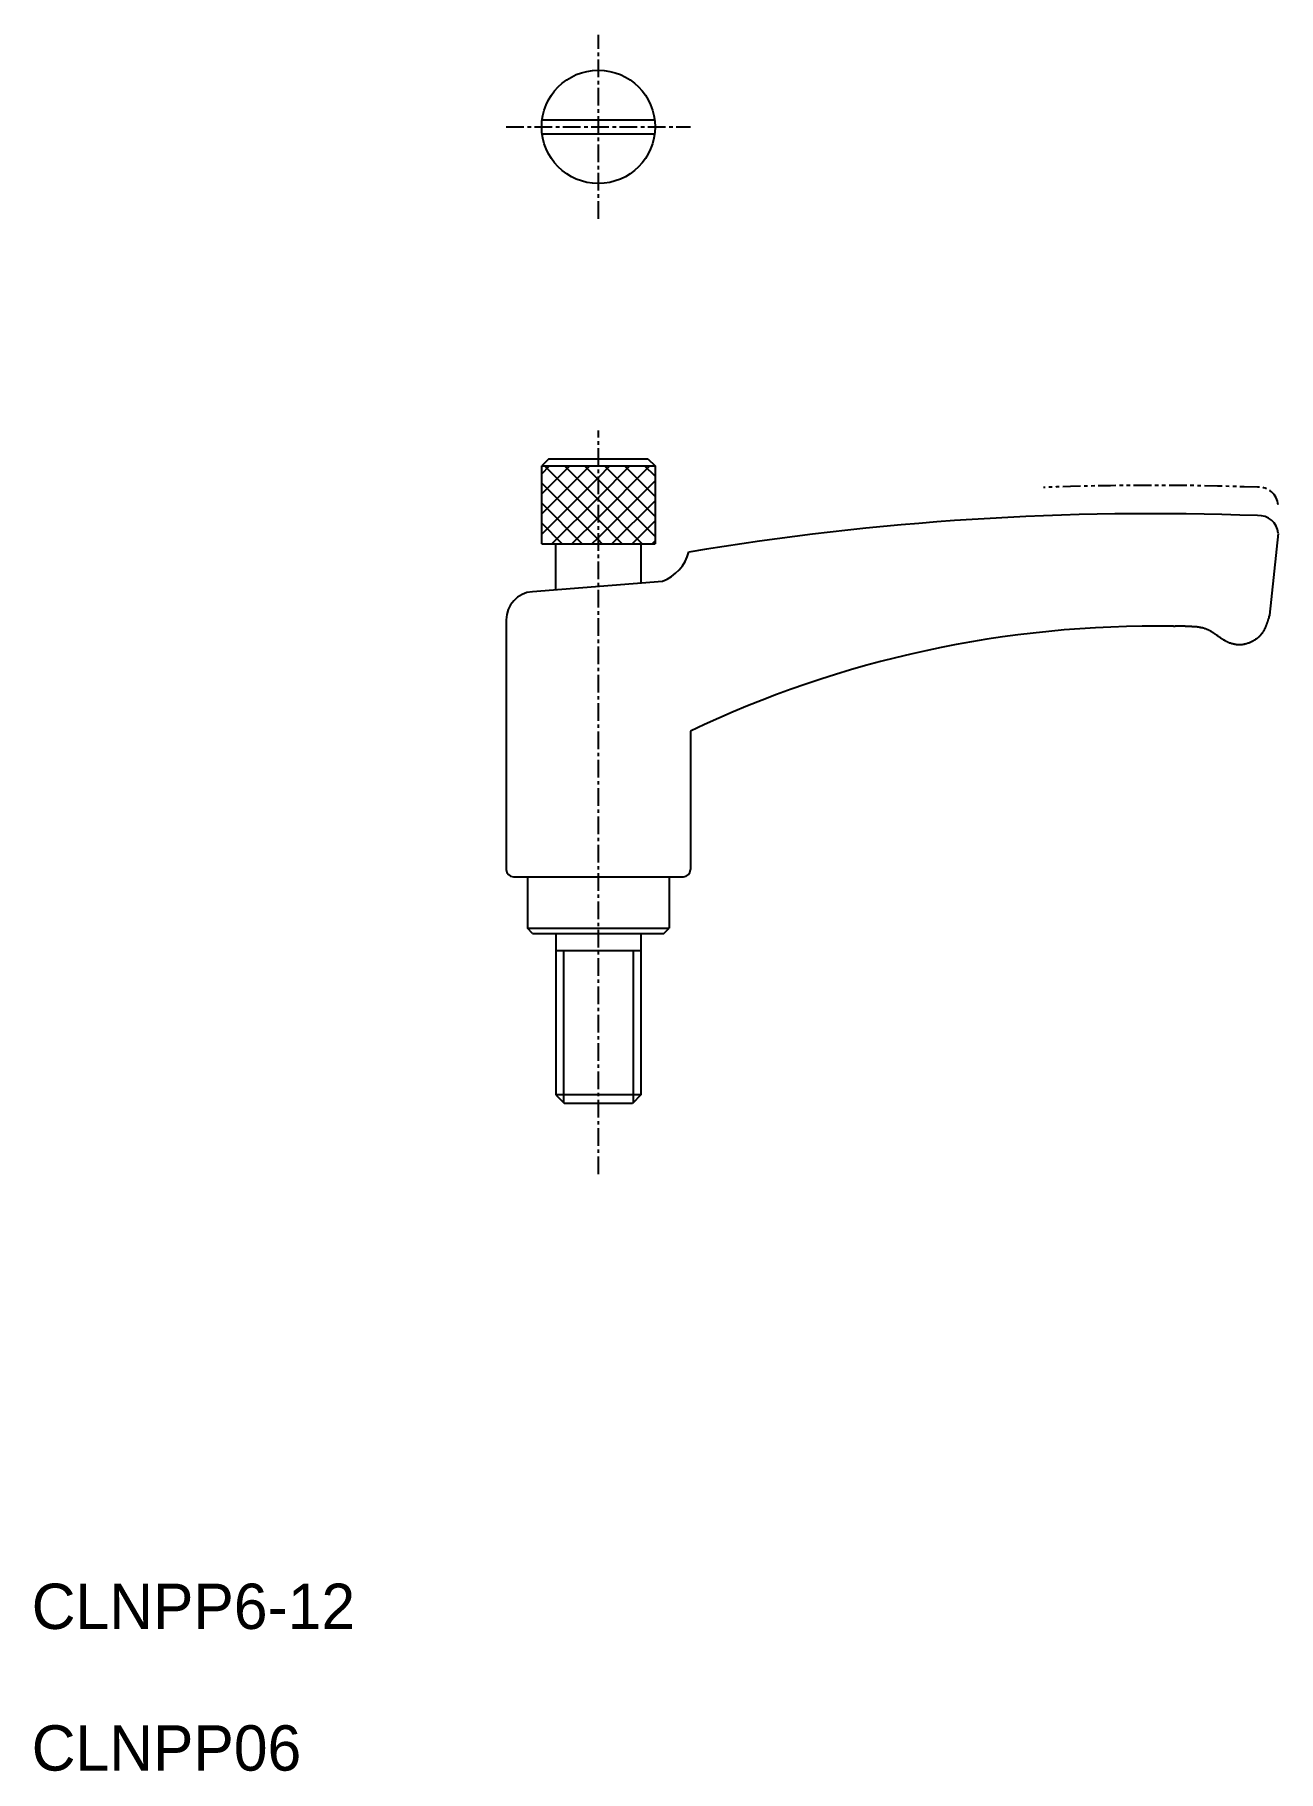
# Model space of a CAD drawing. Extents: x -2464 to -2376, y -1278 to -1156.
import ezdxf

# ---------------------------------------------------------------- set-up
doc = ezdxf.new("R2010")
doc.units = 0
doc.linetypes.add('CENTER', pattern=[2, 1.25, -0.25, 0.25, -0.25])
doc.linetypes.add('PHANTOM', pattern=[2.5, 1.25, -0.25, 0.25, -0.25, 0.25, -0.25])
doc.layers.get('0').update_dxf_attribs({"linetype": 'CONTINUOUS'})
doc.layers.add('CENTER', color=1, linetype='CENTER')

# ---------------------------------------------------------------- blocks, each defined once
blk = doc.blocks.new('*X52')
at = {"color": 0, "linetype": 'CONTINUOUS'}
for p, q in [((-2427.99, -1189.59), (-2424.6, -1186.2)), ((-2427.99, -1188.18), (-2426.01, -1186.2)), ((-2427.99, -1186.76), (-2427.43, -1186.2)), ((-2423.99, -1190.01), (-2427.8, -1186.2)), ((-2423.99, -1188.59), (-2426.39, -1186.2)), ((-2423.99, -1187.18), (-2424.97, -1186.2)), ((-2423.99, -1189.84), (-2420.36, -1186.2)), ((-2423.99, -1188.42), (-2421.77, -1186.2)), ((-2423.99, -1187.01), (-2423.18, -1186.2)), ((-2419.99, -1189.76), (-2423.56, -1186.2)), ((-2419.99, -1188.35), (-2422.15, -1186.2)), ((-2419.99, -1186.93), (-2420.73, -1186.2)), ((-2427.99, -1191.01), (-2423.99, -1187.01)), ((-2423.99, -1191.42), (-2427.99, -1187.42)), ((-2419.99, -1191.18), (-2423.99, -1187.18)), ((-2423.99, -1191.25), (-2419.99, -1187.25)), ((-2425.13, -1191.7), (-2427.99, -1188.83)), ((-2427.27, -1191.7), (-2423.99, -1188.42)), ((-2420.89, -1191.7), (-2423.99, -1188.59)), ((-2423.03, -1191.7), (-2419.99, -1188.66)), ((-2426.55, -1191.7), (-2427.99, -1190.25)), ((-2425.86, -1191.7), (-2423.99, -1189.84)), ((-2422.3, -1191.7), (-2423.99, -1190.01)), ((-2421.61, -1191.7), (-2419.99, -1190.08)), ((-2427.96, -1191.7), (-2427.99, -1191.66)), ((-2424.44, -1191.7), (-2423.99, -1191.25)), ((-2423.72, -1191.7), (-2423.99, -1191.42)), ((-2420.2, -1191.7), (-2419.99, -1191.49))]:
    blk.add_line(p, q, dxfattribs=at)

msp = doc.modelspace()

# ---------------------------------------------------------------- linework, layer by layer
at = {"color": 7, "linetype": 'CONTINUOUS'}
for p, q in [((-2427.96, -1161.76), (-2420.03, -1161.76)), ((-2427.96, -1162.76), (-2420.03, -1162.76)), ((-2427.49, -1185.7), (-2427.99, -1186.2)), ((-2427.99, -1186.2), (-2419.99, -1186.2)), ((-2427.99, -1191.7), (-2427.99, -1186.2)), ((-2427.49, -1185.7), (-2420.49, -1185.7)), ((-2420.49, -1185.7), (-2419.99, -1186.2)), ((-2419.99, -1186.2), (-2419.99, -1191.7)), ((-2375.99, -1190.96), (-2376.62, -1196.74)), ((-2427.99, -1191.7), (-2419.99, -1191.7)), ((-2426.99, -1194.94), (-2426.99, -1191.7)), ((-2420.99, -1191.7), (-2420.99, -1194.46)), ((-2428.65, -1195.07), (-2419.45, -1194.33)), ((-2430.49, -1197.07), (-2430.49, -1214.7)), ((-2417.49, -1204.93), (-2417.49, -1214.7)), ((-2429.99, -1215.2), (-2417.99, -1215.2)), ((-2428.99, -1215.2), (-2428.99, -1218.83)), ((-2418.99, -1215.2), (-2418.99, -1218.83)), ((-2428.99, -1218.83), (-2418.99, -1218.83)), ((-2428.63, -1219.2), (-2428.99, -1218.83)), ((-2428.63, -1219.2), (-2419.36, -1219.2)), ((-2426.99, -1219.2), (-2426.99, -1230.6)), ((-2420.99, -1219.2), (-2420.99, -1230.6)), ((-2419.36, -1219.2), (-2418.99, -1218.83)), ((-2426.99, -1220.4), (-2420.99, -1220.4)), ((-2420.99, -1230.6), (-2426.99, -1230.6)), ((-2426.99, -1230.6), (-2426.39, -1231.2)), ((-2420.99, -1230.6), (-2421.59, -1231.2)), ((-2421.59, -1231.2), (-2426.39, -1231.2))]:
    msp.add_line(p, q, dxfattribs=at)
at = {"color": 3, "linetype": 'CONTINUOUS'}
for p, q in [((-2426.45, -1220.4), (-2426.45, -1231.14)), ((-2421.53, -1220.4), (-2421.53, -1231.14))]:
    msp.add_line(p, q, dxfattribs=at)
at = {"color": 7}
msp.add_polyline3d([(-2376.62, -1196.74, 0), (-2376.62, -1196.74, 0), (-2376.62, -1196.74, 0), (-2376.62, -1196.75, 0), (-2376.62, -1196.76, 0), (-2376.62, -1196.77, 0), (-2376.63, -1196.78, 0), (-2376.63, -1196.79, 0), (-2376.64, -1196.81, 0), (-2376.64, -1196.82, 0), (-2376.65, -1196.84, 0), (-2376.65, -1196.86, 0), (-2376.66, -1196.89, 0), (-2376.67, -1196.91, 0), (-2376.67, -1196.93, 0), (-2376.68, -1196.96, 0), (-2376.69, -1196.99, 0), (-2376.7, -1197.01, 0), (-2376.71, -1197.04, 0), (-2376.72, -1197.07, 0), (-2376.73, -1197.1, 0), (-2376.74, -1197.13, 0), (-2376.75, -1197.16, 0), (-2376.76, -1197.2, 0), (-2376.77, -1197.23, 0), (-2376.78, -1197.26, 0), (-2376.79, -1197.29, 0), (-2376.8, -1197.33, 0), (-2376.82, -1197.36, 0), (-2376.83, -1197.39, 0), (-2376.84, -1197.42, 0), (-2376.85, -1197.46, 0), (-2376.87, -1197.49, 0), (-2376.88, -1197.52, 0), (-2376.89, -1197.55, 0), (-2376.9, -1197.58, 0), (-2376.92, -1197.61, 0), (-2376.93, -1197.64, 0), (-2376.94, -1197.67, 0), (-2376.96, -1197.7, 0), (-2376.97, -1197.73, 0), (-2376.98, -1197.75, 0), (-2377, -1197.78, 0), (-2377.01, -1197.81, 0), (-2377.03, -1197.83, 0), (-2377.04, -1197.86, 0), (-2377.05, -1197.88, 0), (-2377.07, -1197.9, 0), (-2377.08, -1197.93, 0), (-2377.1, -1197.95, 0), (-2377.11, -1197.97, 0), (-2377.13, -1197.99, 0), (-2377.14, -1198.02, 0), (-2377.16, -1198.04, 0), (-2377.17, -1198.06, 0), (-2377.19, -1198.08, 0), (-2377.2, -1198.1, 0), (-2377.22, -1198.11, 0), (-2377.23, -1198.13, 0), (-2377.25, -1198.15, 0), (-2377.27, -1198.17, 0), (-2377.28, -1198.19, 0), (-2377.3, -1198.2, 0), (-2377.31, -1198.22, 0), (-2377.33, -1198.24, 0), (-2377.35, -1198.25, 0), (-2377.37, -1198.27, 0), (-2377.38, -1198.29, 0), (-2377.4, -1198.3, 0), (-2377.42, -1198.32, 0), (-2377.44, -1198.33, 0), (-2377.46, -1198.35, 0), (-2377.47, -1198.36, 0), (-2377.49, -1198.38, 0), (-2377.51, -1198.39, 0), (-2377.53, -1198.4, 0), (-2377.55, -1198.42, 0), (-2377.57, -1198.43, 0), (-2377.59, -1198.44, 0), (-2377.61, -1198.46, 0), (-2377.63, -1198.47, 0), (-2377.65, -1198.49, 0), (-2377.67, -1198.5, 0), (-2377.69, -1198.51, 0), (-2377.72, -1198.52, 0), (-2377.74, -1198.54, 0), (-2377.76, -1198.55, 0), (-2377.78, -1198.56, 0), (-2377.8, -1198.58, 0), (-2377.83, -1198.59, 0), (-2377.85, -1198.6, 0), (-2377.87, -1198.61, 0), (-2377.9, -1198.62, 0), (-2377.92, -1198.63, 0), (-2377.94, -1198.64, 0), (-2377.97, -1198.66, 0), (-2377.99, -1198.67, 0), (-2378.01, -1198.68, 0), (-2378.04, -1198.69, 0), (-2378.06, -1198.7, 0), (-2378.09, -1198.71, 0), (-2378.11, -1198.72, 0), (-2378.14, -1198.72, 0), (-2378.16, -1198.73, 0), (-2378.18, -1198.74, 0), (-2378.21, -1198.75, 0), (-2378.23, -1198.76, 0), (-2378.26, -1198.76, 0), (-2378.28, -1198.77, 0), (-2378.31, -1198.78, 0), (-2378.34, -1198.78, 0), (-2378.36, -1198.79, 0), (-2378.39, -1198.79, 0), (-2378.41, -1198.8, 0), (-2378.44, -1198.8, 0), (-2378.46, -1198.81, 0), (-2378.49, -1198.81, 0), (-2378.52, -1198.82, 0), (-2378.54, -1198.82, 0), (-2378.57, -1198.82, 0), (-2378.59, -1198.82, 0), (-2378.62, -1198.83, 0), (-2378.64, -1198.83, 0), (-2378.67, -1198.83, 0), (-2378.7, -1198.83, 0), (-2378.72, -1198.83, 0), (-2378.75, -1198.83, 0), (-2378.77, -1198.83, 0), (-2378.8, -1198.83, 0), (-2378.83, -1198.83, 0), (-2378.85, -1198.82, 0), (-2378.88, -1198.82, 0), (-2378.9, -1198.82, 0), (-2378.93, -1198.82, 0), (-2378.95, -1198.82, 0), (-2378.98, -1198.81, 0), (-2379.01, -1198.81, 0), (-2379.03, -1198.8, 0), (-2379.06, -1198.8, 0), (-2379.08, -1198.79, 0), (-2379.11, -1198.79, 0), (-2379.13, -1198.78, 0), (-2379.16, -1198.78, 0), (-2379.18, -1198.77, 0), (-2379.21, -1198.77, 0), (-2379.23, -1198.76, 0), (-2379.26, -1198.75, 0), (-2379.28, -1198.75, 0), (-2379.31, -1198.74, 0), (-2379.33, -1198.73, 0), (-2379.36, -1198.72, 0), (-2379.38, -1198.71, 0), (-2379.41, -1198.7, 0), (-2379.43, -1198.7, 0), (-2379.46, -1198.69, 0), (-2379.48, -1198.68, 0), (-2379.5, -1198.67, 0), (-2379.53, -1198.66, 0), (-2379.55, -1198.65, 0), (-2379.57, -1198.63, 0), (-2379.6, -1198.62, 0), (-2379.62, -1198.61, 0), (-2379.64, -1198.6, 0), (-2379.67, -1198.59, 0), (-2379.69, -1198.58, 0), (-2379.71, -1198.56, 0), (-2379.73, -1198.55, 0), (-2379.76, -1198.54, 0), (-2379.78, -1198.53, 0), (-2379.8, -1198.51, 0), (-2379.82, -1198.5, 0), (-2379.85, -1198.49, 0), (-2379.87, -1198.47, 0), (-2379.89, -1198.46, 0), (-2379.91, -1198.45, 0), (-2379.93, -1198.43, 0), (-2379.96, -1198.42, 0), (-2379.98, -1198.4, 0), (-2380, -1198.39, 0), (-2380.02, -1198.38, 0), (-2380.04, -1198.36, 0), (-2380.06, -1198.35, 0), (-2380.08, -1198.33, 0), (-2380.11, -1198.32, 0), (-2380.13, -1198.3, 0), (-2380.15, -1198.29, 0), (-2380.17, -1198.27, 0), (-2380.19, -1198.26, 0), (-2380.21, -1198.24, 0), (-2380.23, -1198.23, 0), (-2380.25, -1198.21, 0), (-2380.27, -1198.2, 0), (-2380.3, -1198.18, 0), (-2380.32, -1198.17, 0), (-2380.34, -1198.15, 0), (-2380.36, -1198.14, 0), (-2380.38, -1198.12, 0), (-2380.4, -1198.11, 0), (-2380.42, -1198.09, 0), (-2380.44, -1198.08, 0), (-2380.46, -1198.06, 0), (-2380.49, -1198.05, 0), (-2380.51, -1198.03, 0), (-2380.53, -1198.02, 0), (-2380.55, -1198.01, 0), (-2380.57, -1197.99, 0), (-2380.59, -1197.98, 0), (-2380.61, -1197.96, 0), (-2380.64, -1197.95, 0), (-2380.66, -1197.94, 0), (-2380.68, -1197.92, 0), (-2380.7, -1197.91, 0), (-2380.72, -1197.9, 0), (-2380.74, -1197.88, 0), (-2380.77, -1197.87, 0), (-2380.79, -1197.86, 0), (-2380.81, -1197.85, 0), (-2380.83, -1197.83, 0), (-2380.85, -1197.82, 0), (-2380.88, -1197.81, 0), (-2380.9, -1197.8, 0), (-2380.92, -1197.79, 0), (-2380.94, -1197.78, 0), (-2380.97, -1197.77, 0), (-2380.99, -1197.76, 0), (-2381.01, -1197.75, 0), (-2381.04, -1197.74, 0), (-2381.06, -1197.73, 0), (-2381.08, -1197.72, 0), (-2381.11, -1197.71, 0), (-2381.13, -1197.7, 0), (-2381.15, -1197.69, 0), (-2381.18, -1197.69, 0), (-2381.2, -1197.68, 0), (-2381.22, -1197.67, 0), (-2381.25, -1197.66, 0), (-2381.27, -1197.66, 0), (-2381.3, -1197.65, 0), (-2381.32, -1197.64, 0), (-2381.35, -1197.64, 0), (-2381.37, -1197.63, 0), (-2381.4, -1197.63, 0), (-2381.42, -1197.62, 0), (-2381.45, -1197.62, 0), (-2381.47, -1197.61, 0), (-2381.5, -1197.61, 0), (-2381.52, -1197.6, 0), (-2381.55, -1197.6, 0), (-2381.57, -1197.59, 0), (-2381.6, -1197.59, 0), (-2381.62, -1197.59, 0), (-2381.65, -1197.58, 0), (-2381.67, -1197.58, 0), (-2381.7, -1197.58, 0), (-2381.73, -1197.57, 0), (-2381.75, -1197.57, 0), (-2381.78, -1197.57, 0), (-2381.8, -1197.56, 0), (-2381.83, -1197.56, 0), (-2381.85, -1197.56, 0), (-2381.88, -1197.56, 0), (-2381.91, -1197.56, 0), (-2381.93, -1197.55, 0), (-2381.96, -1197.55, 0), (-2381.98, -1197.55, 0), (-2382.01, -1197.55, 0), (-2382.04, -1197.55, 0), (-2382.06, -1197.55, 0), (-2382.09, -1197.54, 0), (-2382.11, -1197.54, 0), (-2382.14, -1197.54, 0), (-2382.17, -1197.54, 0), (-2382.19, -1197.54, 0), (-2382.22, -1197.54, 0), (-2382.24, -1197.54, 0), (-2382.27, -1197.54, 0), (-2382.3, -1197.53, 0), (-2382.32, -1197.53, 0), (-2382.35, -1197.53, 0), (-2382.37, -1197.53, 0), (-2382.4, -1197.53, 0), (-2382.42, -1197.53, 0), (-2382.45, -1197.53, 0), (-2382.48, -1197.53, 0), (-2382.5, -1197.53, 0), (-2382.53, -1197.53, 0), (-2382.55, -1197.53, 0), (-2382.58, -1197.52, 0), (-2382.6, -1197.52, 0), (-2382.63, -1197.52, 0), (-2382.66, -1197.52, 0), (-2382.68, -1197.52, 0), (-2382.71, -1197.52, 0), (-2382.73, -1197.52, 0), (-2382.76, -1197.52, 0), (-2382.78, -1197.52, 0), (-2382.81, -1197.52, 0), (-2382.83, -1197.52, 0), (-2382.86, -1197.52, 0), (-2382.88, -1197.52, 0), (-2382.91, -1197.52, 0), (-2382.94, -1197.52, 0), (-2382.96, -1197.52, 0), (-2382.99, -1197.52, 0), (-2383.01, -1197.52, 0), (-2383.04, -1197.52, 0), (-2383.06, -1197.52, 0), (-2383.09, -1197.52, 0), (-2383.11, -1197.52, 0), (-2383.14, -1197.52, 0), (-2383.16, -1197.52, 0), (-2383.19, -1197.52, 0), (-2383.22, -1197.52, 0), (-2383.24, -1197.52, 0), (-2383.27, -1197.52, 0), (-2383.29, -1197.53, 0), (-2383.32, -1197.53, 0), (-2383.34, -1197.53, 0), (-2383.37, -1197.53, 0), (-2383.39, -1197.53, 0)], dxfattribs=at)
at = {"color": 7, "linetype": 'CONTINUOUS'}
msp.add_circle((-2423.99, -1162.26), 4, dxfattribs=at)
at = {"color": 3, "linetype": 'PHANTOM'}
for centre, radius, start, end in [((-2384.83, -1387.08), 199.51, 87.8813, 92.2204), ((-2377.36, -1189.07), 1.37, 4.7437, 93.7297)]:
    msp.add_arc(centre, radius, start, end, dxfattribs=at)
at = {"color": 7, "linetype": 'CONTINUOUS'}
for centre, radius, start, end in [((-2384.83, -1389.08), 199.51, 87.8813, 99.453), ((-2377.36, -1191.07), 1.37, 4.7437, 93.7297), ((-2420.59, -1191.44), 3.11, 291.467, 344.4521), ((-2428.49, -1197.07), 2, 94.5943, 180), ((-2384.71, -1273.75), 76.24, 89.0097, 115.4682), ((-2429.99, -1214.7), 0.5, 180, 270), ((-2417.99, -1214.7), 0.5, 270, 0)]:
    msp.add_arc(centre, radius, start, end, dxfattribs=at)
at = {"layer": 'CENTER', "color": 1, "linetype": 'CENTER'}
for p, q in [((-2423.99, -1168.76), (-2423.99, -1155.76)), ((-2430.49, -1162.26), (-2417.49, -1162.26)), ((-2423.99, -1236.2), (-2423.99, -1183.7))]:
    msp.add_line(p, q, dxfattribs=at)

# ---------------------------------------------------------------- block references
at = {"color": 3, "linetype": 'CONTINUOUS'}
msp.add_blockref('*X52', (0, 0), dxfattribs=at)

# ---------------------------------------------------------------- texts
at = {"color": 7, "linetype": 'CONTINUOUS'}
for s, p in [('CLNPP6-12', (-2463.99, -1268.31)), ('CLNPP06', (-2463.99, -1278.31))]:
    msp.add_text(s, height=3.2, dxfattribs=at).set_placement(p)

doc.saveas('drawing.dxf')
